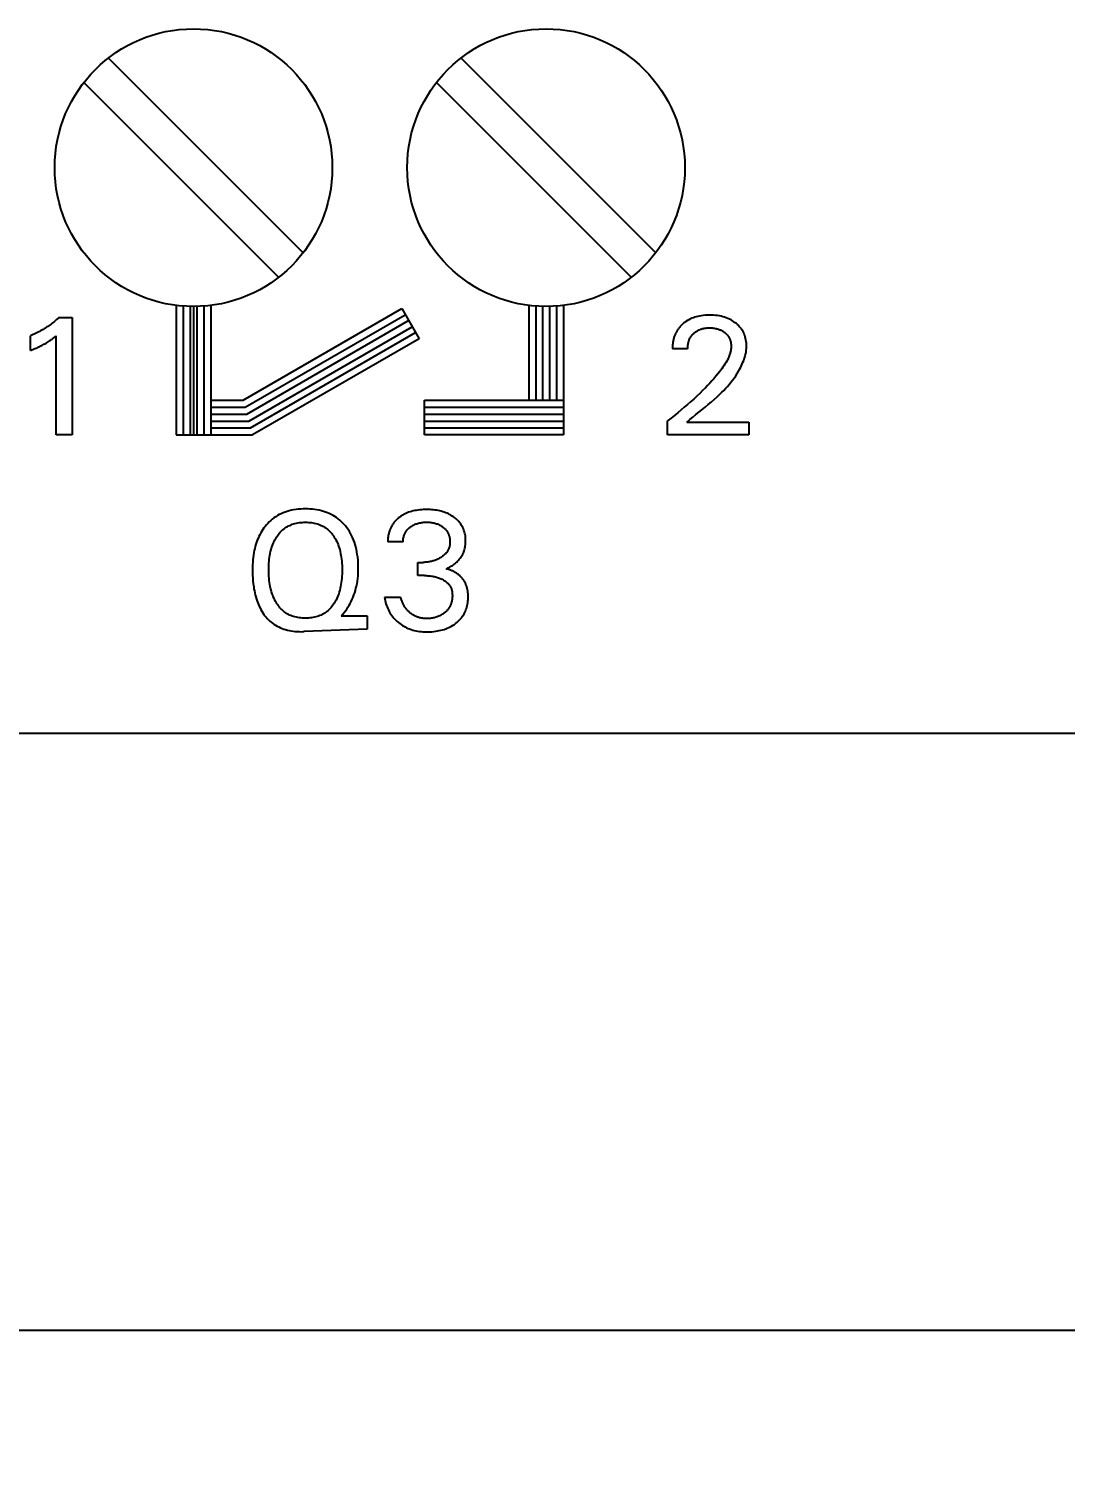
# Model space of a CAD drawing. Extents: x 0 to 420, y 0 to 297.
# Drawn here: x 171.52 to 186.45, y 147.87 to 168.62 of the extents above; entities that cross this region are included whole.
import ezdxf

# ---------------------------------------------------------------- set-up
doc = ezdxf.new("R2010")
doc.units = 0
doc.header["$LTSCALE"] = 23.1
doc.layers.get('0').update_dxf_attribs({"linetype": 'CONTINUOUS'})
doc.layers.add('10000_FRONT', color=7, linetype='CONTINUOUS')
doc.layers.add('10100_DIM_FRONT', color=7, linetype='CONTINUOUS')
doc.dimstyles.get("Standard").update_dxf_attribs({"dimtxt": 2.5, "dimasz": 2.5, "dimexe": 1.25, "dimexo": 0.625, "dimtad": 1, "dimcen": 2.5, "dimazin": 3, "dimtfac": 1, "dimtmove": 0, "dimatfit": 3})

# ---------------------------------------------------------------- blocks, each defined once
blk = doc.blocks.new('_FILLED')
at = {"color": 0, "linetype": 'BYBLOCK'}
blk.add_solid([(0, 0), (-1, 0.1429), (-1, -0.1429)], dxfattribs=at)
blk = doc.blocks.new('*D1')
at = {"layer": '10100_DIM_FRONT', "color": 7, "linetype": 'CONTINUOUS'}
for p, q in [((133.06, 159.468), (133.06, 147.868)), ((204.56, 159.468), (204.56, 147.868)), ((133.06, 149.868), (168.81, 149.868)), ((204.56, 149.868), (168.81, 149.868))]:
    blk.add_line(p, q, dxfattribs=at)
at = {"layer": '10100_DIM_FRONT', "color": 7, "linetype": 'CONTINUOUS', "xscale": 3.5, "yscale": 3.5, "zscale": 3.5, "rotation": 180}
blk.add_blockref('_FILLED', (133.06, 149.868), dxfattribs=at)
at = {"layer": '10100_DIM_FRONT', "color": 7, "linetype": 'CONTINUOUS', "xscale": 3.5, "yscale": 3.5, "zscale": 3.5}
blk.add_blockref('_FILLED', (204.56, 149.868), dxfattribs=at)

msp = doc.modelspace()

# ---------------------------------------------------------------- linework, layer by layer
at = {"layer": '10000_FRONT', "color": 7, "linetype": 'CONTINUOUS'}
for p, q in [((175.469, 165.393), (172.665, 168.197)), ((180.549, 165.393), (177.745, 168.197)), ((172.311, 167.844), (175.115, 165.04)), ((177.391, 167.844), (180.195, 165.04)), ((173.64, 164.634), (173.64, 162.768)), ((173.74, 164.634), (173.74, 162.768)), ((173.84, 164.634), (173.84, 162.768)), ((173.89, 164.634), (173.89, 162.768)), ((173.94, 164.634), (173.94, 162.768)), ((174.04, 164.634), (174.04, 162.768)), ((174.14, 164.634), (174.14, 162.768)), ((174.606, 163.268), (176.89, 164.587)), ((176.89, 164.587), (177.14, 164.154)), ((178.72, 164.634), (178.72, 163.268)), ((178.82, 164.621), (178.82, 163.268)), ((178.92, 164.621), (178.92, 163.268)), ((179.02, 164.621), (179.02, 163.268)), ((179.12, 164.621), (179.12, 163.268)), ((179.22, 164.634), (179.22, 162.768)), ((171.823, 164.353), (171.807, 164.341)), ((171.839, 164.365), (171.823, 164.353)), ((171.855, 164.378), (171.839, 164.365)), ((171.871, 164.391), (171.855, 164.378)), ((171.887, 164.404), (171.871, 164.391)), ((171.902, 164.417), (171.887, 164.404)), ((171.918, 164.431), (171.902, 164.417)), ((171.933, 164.445), (171.918, 164.431)), ((171.947, 164.459), (171.933, 164.445)), ((171.947, 164.459), (172.14, 164.459)), ((172.14, 164.459), (172.14, 162.768)), ((174.633, 163.168), (176.94, 164.5)), ((174.66, 163.068), (176.99, 164.414)), ((180.92, 164.349), (180.912, 164.341)), ((180.928, 164.356), (180.92, 164.349)), ((180.936, 164.364), (180.928, 164.356)), ((180.944, 164.371), (180.936, 164.364)), ((180.951, 164.376), (180.944, 164.371)), ((180.957, 164.382), (180.951, 164.376)), ((180.964, 164.387), (180.957, 164.382)), ((180.985, 164.402), (180.964, 164.387)), ((181.006, 164.415), (180.985, 164.402)), ((181.028, 164.428), (181.006, 164.415)), ((181.051, 164.439), (181.028, 164.428)), ((181.071, 164.448), (181.051, 164.439)), ((181.092, 164.456), (181.071, 164.448)), ((181.113, 164.463), (181.092, 164.456)), ((181.134, 164.47), (181.113, 164.463)), ((181.155, 164.475), (181.134, 164.47)), ((181.177, 164.48), (181.155, 164.475)), ((181.206, 164.485), (181.177, 164.48)), ((181.235, 164.489), (181.206, 164.485)), ((181.265, 164.492), (181.235, 164.489)), ((181.294, 164.493), (181.265, 164.492)), ((181.324, 164.494), (181.294, 164.493)), ((181.353, 164.493), (181.324, 164.494)), ((181.381, 164.492), (181.353, 164.493)), ((181.41, 164.49), (181.381, 164.492)), ((181.438, 164.486), (181.41, 164.49)), ((181.467, 164.482), (181.438, 164.486)), ((181.492, 164.477), (181.467, 164.482)), ((181.517, 164.47), (181.492, 164.477)), ((181.542, 164.463), (181.517, 164.47)), ((181.567, 164.455), (181.542, 164.463)), ((181.591, 164.446), (181.567, 164.455)), ((181.613, 164.436), (181.591, 164.446)), ((181.635, 164.425), (181.613, 164.436)), ((181.656, 164.413), (181.635, 164.425)), ((181.676, 164.399), (181.656, 164.413)), ((181.696, 164.385), (181.676, 164.399)), ((181.713, 164.372), (181.696, 164.385)), ((181.729, 164.358), (181.713, 164.372)), ((181.745, 164.343), (181.729, 164.358)), ((171.559, 164.205), (171.54, 164.197)), ((171.54, 163.985), (171.54, 164.197)), ((171.578, 164.213), (171.559, 164.205)), ((171.596, 164.221), (171.578, 164.213)), ((171.615, 164.229), (171.596, 164.221)), ((171.633, 164.238), (171.615, 164.229)), ((171.651, 164.247), (171.633, 164.238)), ((171.669, 164.256), (171.651, 164.247)), ((171.687, 164.266), (171.669, 164.256)), ((171.705, 164.276), (171.687, 164.266)), ((171.722, 164.286), (171.705, 164.276)), ((171.739, 164.297), (171.722, 164.286)), ((171.756, 164.307), (171.739, 164.297)), ((171.773, 164.318), (171.756, 164.307)), ((171.79, 164.33), (171.773, 164.318)), ((171.807, 164.341), (171.79, 164.33)), ((171.831, 164.134), (171.842, 164.141)), ((171.842, 164.141), (171.853, 164.149)), ((171.853, 164.149), (171.865, 164.158)), ((171.865, 164.158), (171.876, 164.167)), ((171.876, 164.167), (171.888, 164.176)), ((171.888, 164.176), (171.9, 164.186)), ((171.9, 164.186), (171.912, 164.196)), ((171.912, 162.768), (171.912, 164.196)), ((174.687, 162.968), (177.04, 164.327)), ((174.713, 162.868), (177.09, 164.241)), ((177.14, 164.154), (174.74, 162.768)), ((180.804, 164.141), (180.802, 164.129)), ((180.807, 164.152), (180.804, 164.141)), ((180.81, 164.163), (180.807, 164.152)), ((180.813, 164.173), (180.81, 164.163)), ((180.817, 164.184), (180.813, 164.173)), ((180.82, 164.194), (180.817, 164.184)), ((180.824, 164.205), (180.82, 164.194)), ((180.828, 164.215), (180.824, 164.205)), ((180.833, 164.225), (180.828, 164.215)), ((180.837, 164.235), (180.833, 164.225)), ((180.842, 164.244), (180.837, 164.235)), ((180.847, 164.254), (180.842, 164.244)), ((180.853, 164.264), (180.847, 164.254)), ((180.859, 164.273), (180.853, 164.264)), ((180.864, 164.282), (180.859, 164.273)), ((180.871, 164.291), (180.864, 164.282)), ((180.877, 164.3), (180.871, 164.291)), ((180.884, 164.308), (180.877, 164.3)), ((180.891, 164.317), (180.884, 164.308)), ((180.898, 164.325), (180.891, 164.317)), ((180.905, 164.333), (180.898, 164.325)), ((180.912, 164.341), (180.905, 164.333)), ((181.03, 164.129), (181.034, 164.139)), ((181.034, 164.139), (181.038, 164.149)), ((181.038, 164.149), (181.043, 164.16)), ((181.043, 164.16), (181.049, 164.169)), ((181.049, 164.169), (181.054, 164.179)), ((181.054, 164.179), (181.061, 164.188)), ((181.061, 164.188), (181.067, 164.197)), ((181.067, 164.197), (181.074, 164.206)), ((181.074, 164.206), (181.081, 164.214)), ((181.081, 164.214), (181.089, 164.222)), ((181.089, 164.222), (181.097, 164.23)), ((181.097, 164.23), (181.105, 164.237)), ((181.105, 164.237), (181.113, 164.244)), ((181.113, 164.244), (181.122, 164.251)), ((181.122, 164.251), (181.131, 164.258)), ((181.131, 164.258), (181.141, 164.264)), ((181.141, 164.264), (181.15, 164.269)), ((181.15, 164.269), (181.16, 164.275)), ((181.16, 164.275), (181.17, 164.28)), ((181.17, 164.28), (181.181, 164.284)), ((181.181, 164.284), (181.192, 164.289)), ((181.192, 164.289), (181.203, 164.292)), ((181.203, 164.292), (181.214, 164.296)), ((181.214, 164.296), (181.225, 164.299)), ((181.225, 164.299), (181.236, 164.302)), ((181.236, 164.302), (181.248, 164.304)), ((181.248, 164.304), (181.261, 164.306)), ((181.261, 164.306), (181.273, 164.308)), ((181.273, 164.308), (181.286, 164.309)), ((181.286, 164.309), (181.298, 164.31)), ((181.298, 164.31), (181.311, 164.31)), ((181.311, 164.31), (181.324, 164.311)), ((181.324, 164.311), (181.338, 164.31)), ((181.338, 164.31), (181.352, 164.31)), ((181.352, 164.31), (181.367, 164.309)), ((181.367, 164.309), (181.381, 164.307)), ((181.381, 164.307), (181.395, 164.305)), ((181.395, 164.305), (181.409, 164.303)), ((181.409, 164.303), (181.42, 164.301)), ((181.42, 164.301), (181.431, 164.298)), ((181.431, 164.298), (181.442, 164.295)), ((181.442, 164.295), (181.452, 164.292)), ((181.452, 164.292), (181.463, 164.288)), ((181.463, 164.288), (181.473, 164.284)), ((181.473, 164.284), (181.483, 164.28)), ((181.483, 164.28), (181.494, 164.275)), ((181.494, 164.275), (181.505, 164.269)), ((181.505, 164.269), (181.516, 164.263)), ((181.516, 164.263), (181.526, 164.256)), ((181.526, 164.256), (181.536, 164.249)), ((181.536, 164.249), (181.545, 164.242)), ((181.545, 164.242), (181.554, 164.235)), ((181.554, 164.235), (181.562, 164.228)), ((181.562, 164.228), (181.569, 164.22)), ((181.569, 164.22), (181.577, 164.212)), ((181.577, 164.212), (181.584, 164.204)), ((181.584, 164.204), (181.59, 164.195)), ((181.59, 164.195), (181.596, 164.186)), ((181.596, 164.186), (181.602, 164.177)), ((181.602, 164.177), (181.607, 164.167)), ((181.607, 164.167), (181.612, 164.158)), ((181.612, 164.158), (181.616, 164.148)), ((181.616, 164.148), (181.62, 164.137)), ((181.62, 164.137), (181.624, 164.127)), ((181.759, 164.327), (181.745, 164.343)), ((181.773, 164.311), (181.759, 164.327)), ((181.786, 164.294), (181.773, 164.311)), ((181.797, 164.276), (181.786, 164.294)), ((181.808, 164.258), (181.797, 164.276)), ((181.817, 164.239), (181.808, 164.258)), ((181.826, 164.22), (181.817, 164.239)), ((181.833, 164.2), (181.826, 164.22)), ((181.84, 164.18), (181.833, 164.2)), ((181.845, 164.157), (181.84, 164.18)), ((181.85, 164.135), (181.845, 164.157)), ((171.54, 163.985), (171.561, 163.994)), ((171.561, 163.994), (171.582, 164.002)), ((171.582, 164.002), (171.603, 164.011)), ((171.603, 164.011), (171.624, 164.02)), ((171.624, 164.02), (171.645, 164.029)), ((171.645, 164.029), (171.66, 164.036)), ((171.66, 164.036), (171.675, 164.043)), ((171.675, 164.043), (171.69, 164.051)), ((171.69, 164.051), (171.705, 164.058)), ((171.705, 164.058), (171.72, 164.066)), ((171.72, 164.066), (171.735, 164.074)), ((171.735, 164.074), (171.75, 164.082)), ((171.75, 164.082), (171.765, 164.091)), ((171.765, 164.091), (171.78, 164.1)), ((171.78, 164.1), (171.795, 164.109)), ((171.795, 164.109), (171.81, 164.119)), ((171.81, 164.119), (171.821, 164.126)), ((171.821, 164.126), (171.831, 164.134)), ((180.791, 164.045), (180.79, 164.033)), ((180.79, 164.033), (180.79, 164.021)), ((180.79, 164.021), (180.79, 164.009)), ((181.01, 164.009), (180.79, 164.009)), ((180.792, 164.069), (180.791, 164.057)), ((180.791, 164.057), (180.791, 164.045)), ((180.794, 164.081), (180.792, 164.069)), ((180.795, 164.093), (180.794, 164.081)), ((180.797, 164.105), (180.795, 164.093)), ((180.799, 164.117), (180.797, 164.105)), ((180.802, 164.129), (180.799, 164.117)), ((181.01, 164.009), (181.011, 164.022)), ((181.011, 164.034), (181.012, 164.047)), ((181.011, 164.022), (181.011, 164.034)), ((181.012, 164.047), (181.013, 164.059)), ((181.013, 164.059), (181.015, 164.071)), ((181.015, 164.071), (181.017, 164.084)), ((181.017, 164.084), (181.02, 164.096)), ((181.02, 164.096), (181.023, 164.107)), ((181.023, 164.107), (181.026, 164.118)), ((181.026, 164.118), (181.03, 164.129)), ((181.62, 163.937), (181.614, 163.922)), ((181.624, 163.953), (181.62, 163.937)), ((181.624, 164.127), (181.627, 164.117)), ((181.628, 163.969), (181.624, 163.953)), ((181.627, 164.117), (181.63, 164.105)), ((181.632, 163.985), (181.628, 163.969)), ((181.63, 164.105), (181.632, 164.093)), ((181.632, 164.093), (181.634, 164.081)), ((181.634, 164.001), (181.632, 163.985)), ((181.634, 164.081), (181.636, 164.069)), ((181.636, 164.017), (181.634, 164.001)), ((181.636, 164.069), (181.637, 164.057)), ((181.637, 164.033), (181.636, 164.017)), ((181.637, 164.057), (181.637, 164.045)), ((181.637, 164.045), (181.637, 164.033)), ((181.84, 163.914), (181.846, 163.94)), ((181.846, 163.94), (181.851, 163.965)), ((181.854, 164.112), (181.85, 164.135)), ((181.851, 163.965), (181.854, 163.991)), ((181.856, 164.089), (181.854, 164.112)), ((181.854, 163.991), (181.856, 164.017)), ((181.857, 164.066), (181.856, 164.089)), ((181.856, 164.017), (181.857, 164.043)), ((181.857, 164.043), (181.857, 164.066)), ((181.503, 163.722), (181.488, 163.701)), ((181.518, 163.743), (181.503, 163.722)), ((181.532, 163.764), (181.518, 163.743)), ((181.546, 163.785), (181.532, 163.764)), ((181.56, 163.807), (181.546, 163.785)), ((181.573, 163.83), (181.56, 163.807)), ((181.585, 163.852), (181.573, 163.83)), ((181.596, 163.876), (181.585, 163.852)), ((181.602, 163.891), (181.596, 163.876)), ((181.609, 163.906), (181.602, 163.891)), ((181.614, 163.922), (181.609, 163.906)), ((181.762, 163.719), (181.774, 163.742)), ((181.774, 163.742), (181.786, 163.766)), ((181.786, 163.766), (181.797, 163.79)), ((181.797, 163.79), (181.807, 163.814)), ((181.807, 163.814), (181.817, 163.839)), ((181.817, 163.839), (181.825, 163.864)), ((181.825, 163.864), (181.833, 163.889)), ((181.833, 163.889), (181.84, 163.914)), ((181.357, 163.545), (181.327, 163.512)), ((181.387, 163.578), (181.357, 163.545)), ((181.416, 163.612), (181.387, 163.578)), ((181.444, 163.646), (181.416, 163.612)), ((181.472, 163.681), (181.444, 163.646)), ((181.488, 163.701), (181.472, 163.681)), ((181.608, 163.496), (181.633, 163.526)), ((181.633, 163.526), (181.657, 163.556)), ((181.657, 163.556), (181.68, 163.587)), ((181.68, 163.587), (181.702, 163.619)), ((181.702, 163.619), (181.723, 163.651)), ((181.723, 163.651), (181.743, 163.685)), ((181.743, 163.685), (181.762, 163.719)), ((181.14, 163.325), (181.097, 163.285)), ((181.183, 163.365), (181.14, 163.325)), ((181.225, 163.406), (181.183, 163.365)), ((181.266, 163.448), (181.225, 163.406)), ((181.297, 163.48), (181.266, 163.448)), ((181.327, 163.512), (181.297, 163.48)), ((181.391, 163.278), (181.433, 163.316)), ((181.433, 163.316), (181.475, 163.356)), ((181.475, 163.356), (181.503, 163.383)), ((181.503, 163.383), (181.53, 163.41)), ((181.53, 163.41), (181.557, 163.438)), ((181.557, 163.438), (181.583, 163.467)), ((181.583, 163.467), (181.608, 163.496)), ((174.14, 163.268), (174.606, 163.268)), ((174.14, 163.168), (174.633, 163.168)), ((177.22, 162.768), (177.22, 163.268)), ((177.22, 163.268), (179.22, 163.268)), ((177.22, 163.168), (179.22, 163.168)), ((180.915, 163.127), (180.867, 163.087)), ((180.961, 163.166), (180.915, 163.127)), ((181.007, 163.205), (180.961, 163.166)), ((181.052, 163.245), (181.007, 163.205)), ((181.097, 163.285), (181.052, 163.245)), ((181.127, 163.06), (181.215, 163.131)), ((181.215, 163.131), (181.26, 163.167)), ((181.26, 163.167), (181.304, 163.204)), ((181.304, 163.204), (181.348, 163.241)), ((181.348, 163.241), (181.391, 163.278)), ((174.14, 163.068), (174.66, 163.068)), ((174.14, 162.968), (174.687, 162.968)), ((177.22, 163.068), (179.22, 163.068)), ((177.22, 162.968), (179.22, 162.968)), ((180.77, 163.01), (180.72, 162.972)), ((180.72, 162.768), (180.72, 162.972)), ((180.819, 163.048), (180.77, 163.01)), ((180.867, 163.087), (180.819, 163.048)), ((180.997, 162.954), (181.04, 162.989)), ((180.997, 162.954), (181.892, 162.954)), ((181.04, 162.989), (181.083, 163.025)), ((181.083, 163.025), (181.127, 163.06)), ((181.892, 162.954), (181.892, 162.768)), ((172.14, 162.768), (171.912, 162.768)), ((173.64, 162.768), (174.74, 162.768)), ((174.14, 162.868), (174.713, 162.868)), ((177.22, 162.868), (179.22, 162.868)), ((179.22, 162.768), (177.22, 162.768)), ((181.892, 162.768), (180.72, 162.768)), ((175.209, 161.656), (175.181, 161.645)), ((175.238, 161.666), (175.209, 161.656)), ((175.267, 161.674), (175.238, 161.666)), ((175.3, 161.682), (175.267, 161.674)), ((175.333, 161.688), (175.3, 161.682)), ((175.367, 161.694), (175.333, 161.688)), ((175.4, 161.697), (175.367, 161.694)), ((175.434, 161.7), (175.4, 161.697)), ((175.468, 161.702), (175.434, 161.7)), ((175.502, 161.702), (175.468, 161.702)), ((175.535, 161.702), (175.502, 161.702)), ((175.568, 161.7), (175.535, 161.702)), ((175.602, 161.698), (175.568, 161.7)), ((175.635, 161.694), (175.602, 161.698)), ((175.668, 161.689), (175.635, 161.694)), ((175.701, 161.683), (175.668, 161.689)), ((175.733, 161.675), (175.701, 161.683)), ((175.762, 161.667), (175.733, 161.675)), ((175.791, 161.657), (175.762, 161.667)), ((175.819, 161.647), (175.791, 161.657)), ((175.846, 161.635), (175.819, 161.647)), ((176.99, 161.653), (176.969, 161.644)), ((177.012, 161.66), (176.99, 161.653)), ((177.033, 161.666), (177.012, 161.66)), ((177.055, 161.672), (177.033, 161.666)), ((177.077, 161.677), (177.055, 161.672)), ((177.099, 161.681), (177.077, 161.677)), ((177.124, 161.685), (177.099, 161.681)), ((177.149, 161.688), (177.124, 161.685)), ((177.174, 161.691), (177.149, 161.688)), ((177.199, 161.692), (177.174, 161.691)), ((177.225, 161.693), (177.199, 161.692)), ((177.25, 161.694), (177.225, 161.693)), ((177.274, 161.693), (177.25, 161.694)), ((177.298, 161.692), (177.274, 161.693)), ((177.323, 161.691), (177.298, 161.692)), ((177.347, 161.689), (177.323, 161.691)), ((177.371, 161.686), (177.347, 161.689)), ((177.395, 161.682), (177.371, 161.686)), ((177.417, 161.678), (177.395, 161.682)), ((177.439, 161.673), (177.417, 161.678)), ((177.46, 161.668), (177.439, 161.673)), ((177.482, 161.661), (177.46, 161.668)), ((177.503, 161.654), (177.482, 161.661)), ((177.523, 161.647), (177.503, 161.654)), ((177.543, 161.639), (177.523, 161.647)), ((174.921, 161.449), (174.904, 161.427)), ((174.94, 161.472), (174.921, 161.449)), ((174.96, 161.494), (174.94, 161.472)), ((174.981, 161.515), (174.96, 161.494)), ((175.003, 161.536), (174.981, 161.515)), ((175.025, 161.555), (175.003, 161.536)), ((175.049, 161.573), (175.025, 161.555)), ((175.074, 161.59), (175.049, 161.573)), ((175.1, 161.606), (175.074, 161.59)), ((175.126, 161.62), (175.1, 161.606)), ((175.153, 161.633), (175.126, 161.62)), ((175.181, 161.645), (175.153, 161.633)), ((175.226, 161.437), (175.242, 161.447)), ((175.242, 161.447), (175.26, 161.457)), ((175.26, 161.457), (175.277, 161.465)), ((175.277, 161.465), (175.295, 161.473)), ((175.295, 161.473), (175.313, 161.48)), ((175.313, 161.48), (175.332, 161.486)), ((175.332, 161.486), (175.352, 161.492)), ((175.352, 161.492), (175.373, 161.497)), ((175.373, 161.497), (175.394, 161.501)), ((175.394, 161.501), (175.416, 161.504)), ((175.416, 161.504), (175.437, 161.506)), ((175.437, 161.506), (175.459, 161.508)), ((175.459, 161.508), (175.48, 161.509)), ((175.48, 161.509), (175.502, 161.509)), ((175.502, 161.509), (175.523, 161.509)), ((175.523, 161.509), (175.545, 161.508)), ((175.545, 161.508), (175.566, 161.506)), ((175.566, 161.506), (175.588, 161.504)), ((175.588, 161.504), (175.609, 161.501)), ((175.609, 161.501), (175.63, 161.497)), ((175.63, 161.497), (175.651, 161.492)), ((175.651, 161.492), (175.672, 161.486)), ((175.672, 161.486), (175.691, 161.48)), ((175.691, 161.48), (175.709, 161.473)), ((175.709, 161.473), (175.727, 161.465)), ((175.727, 161.465), (175.744, 161.457)), ((175.744, 161.457), (175.762, 161.447)), ((175.762, 161.447), (175.778, 161.437)), ((175.874, 161.622), (175.846, 161.635)), ((175.9, 161.608), (175.874, 161.622)), ((175.926, 161.593), (175.9, 161.608)), ((175.95, 161.577), (175.926, 161.593)), ((175.974, 161.559), (175.95, 161.577)), ((175.997, 161.54), (175.974, 161.559)), ((176.018, 161.521), (175.997, 161.54)), ((176.039, 161.5), (176.018, 161.521)), ((176.06, 161.479), (176.039, 161.5)), ((176.079, 161.456), (176.06, 161.479)), ((176.099, 161.43), (176.079, 161.456)), ((176.737, 161.441), (176.732, 161.431)), ((176.742, 161.451), (176.737, 161.441)), ((176.747, 161.46), (176.742, 161.451)), ((176.753, 161.47), (176.747, 161.46)), ((176.759, 161.479), (176.753, 161.47)), ((176.765, 161.488), (176.759, 161.479)), ((176.772, 161.497), (176.765, 161.488)), ((176.778, 161.506), (176.772, 161.497)), ((176.786, 161.515), (176.778, 161.506)), ((176.793, 161.523), (176.786, 161.515)), ((176.801, 161.531), (176.793, 161.523)), ((176.808, 161.539), (176.801, 161.531)), ((176.816, 161.547), (176.808, 161.539)), ((176.825, 161.555), (176.816, 161.547)), ((176.833, 161.562), (176.825, 161.555)), ((176.842, 161.569), (176.833, 161.562)), ((176.85, 161.576), (176.842, 161.569)), ((176.859, 161.583), (176.85, 161.576)), ((176.87, 161.591), (176.859, 161.583)), ((176.881, 161.598), (176.87, 161.591)), ((176.892, 161.605), (176.881, 161.598)), ((176.903, 161.612), (176.892, 161.605)), ((176.915, 161.618), (176.903, 161.612)), ((176.926, 161.625), (176.915, 161.618)), ((176.938, 161.63), (176.926, 161.625)), ((176.95, 161.636), (176.938, 161.63)), ((176.969, 161.644), (176.95, 161.636)), ((177.006, 161.434), (177.014, 161.441)), ((177.014, 161.441), (177.024, 161.448)), ((177.024, 161.448), (177.035, 161.455)), ((177.035, 161.455), (177.046, 161.462)), ((177.046, 161.462), (177.057, 161.468)), ((177.057, 161.468), (177.069, 161.474)), ((177.069, 161.474), (177.081, 161.48)), ((177.081, 161.48), (177.093, 161.485)), ((177.093, 161.485), (177.106, 161.489)), ((177.106, 161.489), (177.119, 161.493)), ((177.119, 161.493), (177.132, 161.497)), ((177.132, 161.497), (177.145, 161.5)), ((177.145, 161.5), (177.159, 161.503)), ((177.159, 161.503), (177.173, 161.505)), ((177.173, 161.505), (177.188, 161.507)), ((177.188, 161.507), (177.203, 161.509)), ((177.203, 161.509), (177.218, 161.51)), ((177.218, 161.51), (177.233, 161.51)), ((177.233, 161.51), (177.247, 161.511)), ((177.247, 161.511), (177.263, 161.51)), ((177.263, 161.51), (177.278, 161.51)), ((177.278, 161.51), (177.293, 161.509)), ((177.293, 161.509), (177.308, 161.507)), ((177.308, 161.507), (177.323, 161.505)), ((177.323, 161.505), (177.338, 161.503)), ((177.338, 161.503), (177.351, 161.5)), ((177.351, 161.5), (177.365, 161.497)), ((177.365, 161.497), (177.378, 161.493)), ((177.378, 161.493), (177.391, 161.489)), ((177.391, 161.489), (177.404, 161.485)), ((177.404, 161.485), (177.417, 161.48)), ((177.417, 161.48), (177.428, 161.474)), ((177.428, 161.474), (177.44, 161.468)), ((177.44, 161.468), (177.451, 161.462)), ((177.451, 161.462), (177.462, 161.455)), ((177.462, 161.455), (177.473, 161.448)), ((177.473, 161.448), (177.484, 161.441)), ((177.484, 161.441), (177.491, 161.434)), ((177.562, 161.63), (177.543, 161.639)), ((177.58, 161.62), (177.562, 161.63)), ((177.599, 161.61), (177.58, 161.62)), ((177.617, 161.599), (177.599, 161.61)), ((177.634, 161.588), (177.617, 161.599)), ((177.648, 161.578), (177.634, 161.588)), ((177.661, 161.567), (177.648, 161.578)), ((177.674, 161.557), (177.661, 161.567)), ((177.687, 161.545), (177.674, 161.557)), ((177.699, 161.533), (177.687, 161.545)), ((177.711, 161.521), (177.699, 161.533)), ((177.722, 161.508), (177.711, 161.521)), ((177.732, 161.495), (177.722, 161.508)), ((177.743, 161.48), (177.732, 161.495)), ((177.753, 161.465), (177.743, 161.48)), ((177.763, 161.449), (177.753, 161.465)), ((177.771, 161.432), (177.763, 161.449)), ((174.809, 161.25), (174.798, 161.221)), ((174.82, 161.278), (174.809, 161.25)), ((174.832, 161.304), (174.82, 161.278)), ((174.845, 161.33), (174.832, 161.304)), ((174.858, 161.355), (174.845, 161.33)), ((174.872, 161.379), (174.858, 161.355)), ((174.888, 161.403), (174.872, 161.379)), ((174.904, 161.427), (174.888, 161.403)), ((175.041, 161.212), (175.051, 161.234)), ((175.051, 161.234), (175.062, 161.255)), ((175.062, 161.255), (175.074, 161.277)), ((175.074, 161.277), (175.087, 161.297)), ((175.087, 161.297), (175.098, 161.314)), ((175.098, 161.314), (175.11, 161.33)), ((175.11, 161.33), (175.122, 161.346)), ((175.122, 161.346), (175.135, 161.361)), ((175.135, 161.361), (175.149, 161.375)), ((175.149, 161.375), (175.163, 161.389)), ((175.163, 161.389), (175.178, 161.403)), ((175.178, 161.403), (175.194, 161.415)), ((175.194, 161.415), (175.209, 161.427)), ((175.209, 161.427), (175.226, 161.437)), ((175.778, 161.437), (175.795, 161.427)), ((175.795, 161.427), (175.811, 161.415)), ((175.811, 161.415), (175.826, 161.403)), ((175.826, 161.403), (175.841, 161.389)), ((175.841, 161.389), (175.855, 161.375)), ((175.855, 161.375), (175.869, 161.361)), ((175.869, 161.361), (175.882, 161.346)), ((175.882, 161.346), (175.894, 161.33)), ((175.894, 161.33), (175.906, 161.314)), ((175.906, 161.314), (175.917, 161.297)), ((175.917, 161.297), (175.93, 161.277)), ((175.93, 161.277), (175.942, 161.255)), ((175.942, 161.255), (175.953, 161.234)), ((175.953, 161.234), (175.963, 161.212)), ((176.118, 161.403), (176.099, 161.43)), ((176.136, 161.376), (176.118, 161.403)), ((176.152, 161.347), (176.136, 161.376)), ((176.168, 161.318), (176.152, 161.347)), ((176.182, 161.288), (176.168, 161.318)), ((176.195, 161.255), (176.182, 161.288)), ((176.208, 161.222), (176.195, 161.255)), ((176.69, 161.25), (176.689, 161.238)), ((176.689, 161.238), (176.69, 161.226)), ((176.691, 161.274), (176.69, 161.262)), ((176.69, 161.262), (176.69, 161.25)), ((176.692, 161.286), (176.691, 161.274)), ((176.693, 161.298), (176.692, 161.286)), ((176.695, 161.31), (176.693, 161.298)), ((176.697, 161.322), (176.695, 161.31)), ((176.7, 161.334), (176.697, 161.322)), ((176.702, 161.346), (176.7, 161.334)), ((176.705, 161.358), (176.702, 161.346)), ((176.708, 161.369), (176.705, 161.358)), ((176.712, 161.38), (176.708, 161.369)), ((176.715, 161.39), (176.712, 161.38)), ((176.719, 161.401), (176.715, 161.39)), ((176.723, 161.411), (176.719, 161.401)), ((176.727, 161.421), (176.723, 161.411)), ((176.732, 161.431), (176.727, 161.421)), ((176.91, 161.238), (176.911, 161.251)), ((176.91, 161.226), (176.91, 161.238)), ((176.911, 161.251), (176.912, 161.263)), ((176.912, 161.263), (176.913, 161.275)), ((176.913, 161.275), (176.916, 161.287)), ((176.916, 161.287), (176.918, 161.299)), ((176.918, 161.299), (176.922, 161.311)), ((176.922, 161.311), (176.925, 161.322)), ((176.925, 161.322), (176.929, 161.333)), ((176.929, 161.333), (176.934, 161.343)), ((176.934, 161.343), (176.938, 161.353)), ((176.938, 161.353), (176.944, 161.363)), ((176.944, 161.363), (176.95, 161.373)), ((176.95, 161.373), (176.956, 161.383)), ((176.956, 161.383), (176.962, 161.391)), ((176.962, 161.391), (176.969, 161.399)), ((176.969, 161.399), (176.975, 161.406)), ((176.975, 161.406), (176.983, 161.414)), ((176.983, 161.414), (176.99, 161.421)), ((176.99, 161.421), (176.998, 161.428)), ((176.998, 161.428), (177.006, 161.434)), ((177.491, 161.434), (177.499, 161.428)), ((177.499, 161.428), (177.507, 161.421)), ((177.507, 161.421), (177.514, 161.414)), ((177.514, 161.414), (177.521, 161.407)), ((177.521, 161.407), (177.527, 161.399)), ((177.527, 161.399), (177.534, 161.391)), ((177.534, 161.391), (177.54, 161.383)), ((177.54, 161.383), (177.545, 161.375)), ((177.545, 161.375), (177.55, 161.366)), ((177.55, 161.366), (177.555, 161.357)), ((177.555, 161.357), (177.56, 161.348)), ((177.56, 161.348), (177.564, 161.339)), ((177.564, 161.339), (177.567, 161.33)), ((177.567, 161.33), (177.571, 161.32)), ((177.571, 161.32), (177.573, 161.311)), ((177.573, 161.311), (177.577, 161.298)), ((177.577, 161.298), (177.579, 161.286)), ((177.579, 161.286), (177.581, 161.274)), ((177.581, 161.274), (177.583, 161.261)), ((177.583, 161.261), (177.584, 161.249)), ((177.584, 161.249), (177.585, 161.236)), ((177.585, 161.236), (177.585, 161.224)), ((177.779, 161.416), (177.771, 161.432)), ((177.786, 161.398), (177.779, 161.416)), ((177.792, 161.381), (177.786, 161.398)), ((177.796, 161.365), (177.792, 161.381)), ((177.8, 161.348), (177.796, 161.365)), ((177.804, 161.331), (177.8, 161.348)), ((177.807, 161.314), (177.804, 161.331)), ((177.809, 161.297), (177.807, 161.314)), ((177.81, 161.28), (177.809, 161.297)), ((177.811, 161.263), (177.81, 161.28)), ((177.811, 161.246), (177.811, 161.263)), ((177.811, 161.227), (177.811, 161.246)), ((174.755, 161.037), (174.75, 161.003)), ((174.76, 161.072), (174.755, 161.037)), ((174.766, 161.102), (174.76, 161.072)), ((174.773, 161.132), (174.766, 161.102)), ((174.78, 161.162), (174.773, 161.132)), ((174.789, 161.192), (174.78, 161.162)), ((174.798, 161.221), (174.789, 161.192)), ((174.985, 161.009), (174.99, 161.036)), ((174.99, 161.036), (174.995, 161.062)), ((174.995, 161.062), (175.001, 161.089)), ((175.001, 161.089), (175.007, 161.115)), ((175.007, 161.115), (175.015, 161.141)), ((175.015, 161.141), (175.024, 161.166)), ((175.024, 161.166), (175.032, 161.189)), ((175.032, 161.189), (175.041, 161.212)), ((175.963, 161.212), (175.972, 161.189)), ((175.972, 161.189), (175.981, 161.166)), ((175.981, 161.166), (175.989, 161.141)), ((175.989, 161.141), (175.997, 161.115)), ((175.997, 161.115), (176.004, 161.089)), ((176.004, 161.089), (176.01, 161.062)), ((176.01, 161.062), (176.015, 161.036)), ((176.015, 161.036), (176.019, 161.009)), ((176.219, 161.188), (176.208, 161.222)), ((176.228, 161.154), (176.219, 161.188)), ((176.236, 161.119), (176.228, 161.154)), ((176.244, 161.084), (176.236, 161.119)), ((176.25, 161.045), (176.244, 161.084)), ((176.256, 161.005), (176.25, 161.045)), ((176.91, 161.226), (176.69, 161.226)), ((177.487, 161.025), (177.479, 161.02)), ((177.494, 161.031), (177.487, 161.025)), ((177.501, 161.038), (177.494, 161.031)), ((177.508, 161.044), (177.501, 161.038)), ((177.515, 161.051), (177.508, 161.044)), ((177.521, 161.058), (177.515, 161.051)), ((177.527, 161.065), (177.521, 161.058)), ((177.533, 161.071), (177.527, 161.065)), ((177.538, 161.078), (177.533, 161.071)), ((177.543, 161.085), (177.538, 161.078)), ((177.548, 161.092), (177.543, 161.085)), ((177.552, 161.1), (177.548, 161.092)), ((177.556, 161.107), (177.552, 161.1)), ((177.56, 161.115), (177.556, 161.107)), ((177.564, 161.122), (177.56, 161.115)), ((177.567, 161.13), (177.564, 161.122)), ((177.57, 161.138), (177.567, 161.13)), ((177.573, 161.147), (177.57, 161.138)), ((177.576, 161.155), (177.573, 161.147)), ((177.578, 161.163), (177.576, 161.155)), ((177.58, 161.172), (177.578, 161.163)), ((177.581, 161.18), (177.58, 161.172)), ((177.582, 161.189), (177.581, 161.18)), ((177.583, 161.198), (177.582, 161.189)), ((177.584, 161.206), (177.583, 161.198)), ((177.585, 161.224), (177.584, 161.215)), ((177.584, 161.215), (177.584, 161.206)), ((177.752, 161.021), (177.76, 161.036)), ((177.76, 161.036), (177.769, 161.052)), ((177.769, 161.052), (177.776, 161.068)), ((177.776, 161.068), (177.783, 161.084)), ((177.783, 161.084), (177.789, 161.1)), ((177.789, 161.1), (177.794, 161.117)), ((177.794, 161.117), (177.799, 161.135)), ((177.799, 161.135), (177.803, 161.153)), ((177.803, 161.153), (177.806, 161.171)), ((177.806, 161.171), (177.808, 161.19)), ((177.808, 161.19), (177.81, 161.208)), ((177.81, 161.208), (177.811, 161.227)), ((174.741, 160.864), (174.74, 160.829)), ((174.74, 160.829), (174.74, 160.788)), ((174.742, 160.898), (174.741, 160.864)), ((174.744, 160.933), (174.742, 160.898)), ((174.746, 160.968), (174.744, 160.933)), ((174.75, 161.003), (174.746, 160.968)), ((174.973, 160.857), (174.974, 160.887)), ((174.973, 160.826), (174.973, 160.857)), ((174.973, 160.795), (174.973, 160.826)), ((174.974, 160.887), (174.976, 160.918)), ((174.976, 160.918), (174.978, 160.948)), ((174.978, 160.948), (174.981, 160.979)), ((174.981, 160.979), (174.985, 161.009)), ((176.019, 161.009), (176.023, 160.979)), ((176.023, 160.979), (176.026, 160.948)), ((176.026, 160.948), (176.029, 160.918)), ((176.029, 160.918), (176.03, 160.887)), ((176.03, 160.887), (176.031, 160.857)), ((176.031, 160.857), (176.032, 160.826)), ((176.032, 160.826), (176.031, 160.795)), ((176.26, 160.965), (176.256, 161.005)), ((176.262, 160.926), (176.26, 160.965)), ((176.264, 160.886), (176.262, 160.926)), ((176.264, 160.846), (176.264, 160.886)), ((176.264, 160.809), (176.264, 160.846)), ((177.123, 160.742), (177.123, 160.932)), ((177.123, 160.932), (177.199, 160.932)), ((177.213, 160.932), (177.199, 160.932)), ((177.226, 160.933), (177.213, 160.932)), ((177.239, 160.934), (177.226, 160.933)), ((177.253, 160.935), (177.239, 160.934)), ((177.266, 160.936), (177.253, 160.935)), ((177.279, 160.938), (177.266, 160.936)), ((177.292, 160.94), (177.279, 160.938)), ((177.305, 160.943), (177.292, 160.94)), ((177.317, 160.945), (177.305, 160.943)), ((177.33, 160.948), (177.317, 160.945)), ((177.342, 160.952), (177.33, 160.948)), ((177.354, 160.955), (177.342, 160.952)), ((177.366, 160.959), (177.354, 160.955)), ((177.378, 160.964), (177.366, 160.959)), ((177.39, 160.969), (177.378, 160.964)), ((177.401, 160.974), (177.39, 160.969)), ((177.412, 160.979), (177.401, 160.974)), ((177.423, 160.984), (177.412, 160.979)), ((177.434, 160.99), (177.423, 160.984)), ((177.445, 160.997), (177.434, 160.99)), ((177.456, 161.003), (177.445, 160.997)), ((177.464, 161.009), (177.456, 161.003)), ((177.471, 161.014), (177.464, 161.009)), ((177.479, 161.02), (177.471, 161.014)), ((177.532, 160.838), (177.547, 160.845)), ((177.542, 160.836), (177.532, 160.838)), ((177.552, 160.834), (177.542, 160.836)), ((177.547, 160.845), (177.561, 160.852)), ((177.563, 160.831), (177.552, 160.834)), ((177.561, 160.852), (177.575, 160.859)), ((177.573, 160.828), (177.563, 160.831)), ((177.583, 160.824), (177.573, 160.828)), ((177.575, 160.859), (177.59, 160.867)), ((177.593, 160.821), (177.583, 160.824)), ((177.59, 160.867), (177.603, 160.876)), ((177.604, 160.817), (177.593, 160.821)), ((177.603, 160.876), (177.617, 160.884)), ((177.614, 160.812), (177.604, 160.817)), ((177.617, 160.884), (177.63, 160.893)), ((177.63, 160.893), (177.643, 160.903)), ((177.643, 160.903), (177.656, 160.913)), ((177.656, 160.913), (177.67, 160.925)), ((177.67, 160.925), (177.683, 160.937)), ((177.683, 160.937), (177.696, 160.95)), ((177.696, 160.95), (177.709, 160.963)), ((177.709, 160.963), (177.72, 160.977)), ((177.72, 160.977), (177.732, 160.991)), ((177.732, 160.991), (177.742, 161.006)), ((177.742, 161.006), (177.752, 161.021)), ((174.74, 160.788), (174.742, 160.746)), ((174.742, 160.746), (174.744, 160.705)), ((174.744, 160.705), (174.747, 160.664)), ((174.747, 160.664), (174.751, 160.623)), ((174.751, 160.623), (174.757, 160.583)), ((174.974, 160.764), (174.973, 160.795)), ((174.976, 160.733), (174.974, 160.764)), ((174.978, 160.702), (174.976, 160.733)), ((174.981, 160.671), (174.978, 160.702)), ((174.985, 160.64), (174.981, 160.671)), ((174.989, 160.613), (174.985, 160.64)), ((174.994, 160.586), (174.989, 160.613)), ((176.015, 160.613), (176.01, 160.586)), ((176.019, 160.64), (176.015, 160.613)), ((176.023, 160.671), (176.019, 160.64)), ((176.026, 160.702), (176.023, 160.671)), ((176.029, 160.733), (176.026, 160.702)), ((176.03, 160.764), (176.029, 160.733)), ((176.031, 160.795), (176.03, 160.764)), ((176.239, 160.591), (176.246, 160.627)), ((176.246, 160.627), (176.252, 160.663)), ((176.252, 160.663), (176.256, 160.7)), ((176.256, 160.7), (176.26, 160.736)), ((176.26, 160.736), (176.262, 160.772)), ((176.262, 160.772), (176.264, 160.809)), ((177.216, 160.742), (177.123, 160.742)), ((177.216, 160.742), (177.233, 160.742)), ((177.233, 160.742), (177.25, 160.741)), ((177.25, 160.741), (177.266, 160.74)), ((177.266, 160.74), (177.283, 160.739)), ((177.283, 160.739), (177.3, 160.737)), ((177.3, 160.737), (177.317, 160.735)), ((177.317, 160.735), (177.332, 160.733)), ((177.332, 160.733), (177.347, 160.73)), ((177.347, 160.73), (177.362, 160.727)), ((177.362, 160.727), (177.377, 160.724)), ((177.377, 160.724), (177.391, 160.72)), ((177.391, 160.72), (177.406, 160.715)), ((177.406, 160.715), (177.42, 160.711)), ((177.42, 160.711), (177.433, 160.706)), ((177.433, 160.706), (177.446, 160.7)), ((177.446, 160.7), (177.459, 160.695)), ((177.459, 160.695), (177.472, 160.688)), ((177.472, 160.688), (177.485, 160.682)), ((177.485, 160.682), (177.494, 160.676)), ((177.494, 160.676), (177.503, 160.671)), ((177.503, 160.671), (177.512, 160.665)), ((177.512, 160.665), (177.52, 160.659)), ((177.52, 160.659), (177.529, 160.653)), ((177.529, 160.653), (177.537, 160.646)), ((177.537, 160.646), (177.545, 160.639)), ((177.545, 160.639), (177.552, 160.632)), ((177.552, 160.632), (177.56, 160.624)), ((177.56, 160.624), (177.567, 160.616)), ((177.567, 160.616), (177.574, 160.607)), ((177.623, 160.808), (177.614, 160.812)), ((177.633, 160.803), (177.623, 160.808)), ((177.643, 160.798), (177.633, 160.803)), ((177.653, 160.793), (177.643, 160.798)), ((177.662, 160.787), (177.653, 160.793)), ((177.671, 160.781), (177.662, 160.787)), ((177.681, 160.775), (177.671, 160.781)), ((177.69, 160.769), (177.681, 160.775)), ((177.698, 160.763), (177.69, 160.769)), ((177.707, 160.756), (177.698, 160.763)), ((177.715, 160.749), (177.707, 160.756)), ((177.723, 160.743), (177.715, 160.749)), ((177.73, 160.736), (177.723, 160.743)), ((177.737, 160.729), (177.73, 160.736)), ((177.744, 160.722), (177.737, 160.729)), ((177.751, 160.715), (177.744, 160.722)), ((177.758, 160.707), (177.751, 160.715)), ((177.765, 160.7), (177.758, 160.707)), ((177.771, 160.692), (177.765, 160.7)), ((177.777, 160.684), (177.771, 160.692)), ((177.783, 160.676), (177.777, 160.684)), ((177.788, 160.667), (177.783, 160.676)), ((177.794, 160.659), (177.788, 160.667)), ((177.799, 160.651), (177.794, 160.659)), ((177.803, 160.642), (177.799, 160.651)), ((177.808, 160.633), (177.803, 160.642)), ((177.812, 160.624), (177.808, 160.633)), ((177.816, 160.615), (177.812, 160.624)), ((177.82, 160.605), (177.816, 160.615)), ((174.757, 160.583), (174.761, 160.552)), ((174.761, 160.552), (174.767, 160.522)), ((174.767, 160.522), (174.773, 160.492)), ((174.773, 160.492), (174.78, 160.463)), ((174.78, 160.463), (174.788, 160.433)), ((174.788, 160.433), (174.796, 160.404)), ((174.796, 160.404), (174.806, 160.375)), ((175, 160.559), (174.994, 160.586)), ((175.007, 160.533), (175, 160.559)), ((175.014, 160.506), (175.007, 160.533)), ((175.022, 160.48), (175.014, 160.506)), ((175.031, 160.457), (175.022, 160.48)), ((175.04, 160.434), (175.031, 160.457)), ((175.05, 160.412), (175.04, 160.434)), ((175.061, 160.39), (175.05, 160.412)), ((175.955, 160.412), (175.944, 160.389)), ((175.965, 160.434), (175.955, 160.412)), ((175.974, 160.457), (175.965, 160.434)), ((175.982, 160.48), (175.974, 160.457)), ((175.99, 160.506), (175.982, 160.48)), ((175.998, 160.532), (175.99, 160.506)), ((176.004, 160.559), (175.998, 160.532)), ((176.01, 160.586), (176.004, 160.559)), ((176.177, 160.4), (176.19, 160.431)), ((176.19, 160.431), (176.202, 160.463)), ((176.202, 160.463), (176.213, 160.494)), ((176.213, 160.494), (176.223, 160.526)), ((176.223, 160.526), (176.231, 160.559)), ((176.231, 160.559), (176.239, 160.591)), ((176.641, 160.432), (176.645, 160.408)), ((176.641, 160.432), (176.874, 160.432)), ((176.645, 160.408), (176.65, 160.384)), ((176.877, 160.42), (176.874, 160.432)), ((176.881, 160.407), (176.877, 160.42)), ((176.885, 160.394), (176.881, 160.407)), ((177.574, 160.607), (177.58, 160.598)), ((177.58, 160.598), (177.586, 160.589)), ((177.586, 160.589), (177.591, 160.58)), ((177.591, 160.58), (177.596, 160.57)), ((177.596, 160.57), (177.601, 160.56)), ((177.601, 160.56), (177.605, 160.55)), ((177.605, 160.55), (177.608, 160.54)), ((177.608, 160.54), (177.611, 160.531)), ((177.611, 160.531), (177.613, 160.521)), ((177.613, 160.521), (177.615, 160.511)), ((177.615, 160.511), (177.617, 160.501)), ((177.617, 160.41), (177.615, 160.397)), ((177.617, 160.501), (177.618, 160.491)), ((177.618, 160.422), (177.617, 160.41)), ((177.618, 160.491), (177.619, 160.48)), ((177.619, 160.435), (177.618, 160.422)), ((177.619, 160.48), (177.619, 160.47)), ((177.619, 160.47), (177.62, 160.46)), ((177.62, 160.447), (177.619, 160.435)), ((177.62, 160.46), (177.62, 160.447)), ((177.824, 160.596), (177.82, 160.605)), ((177.827, 160.586), (177.824, 160.596)), ((177.83, 160.576), (177.827, 160.586)), ((177.833, 160.566), (177.83, 160.576)), ((177.835, 160.556), (177.833, 160.566)), ((177.837, 160.546), (177.835, 160.556)), ((177.839, 160.536), (177.837, 160.546)), ((177.842, 160.518), (177.839, 160.536)), ((177.844, 160.499), (177.842, 160.518)), ((177.846, 160.48), (177.844, 160.499)), ((177.847, 160.462), (177.846, 160.48)), ((177.846, 160.398), (177.847, 160.42)), ((177.847, 160.443), (177.847, 160.462)), ((177.847, 160.42), (177.847, 160.443)), ((174.806, 160.375), (174.815, 160.349)), ((174.815, 160.349), (174.825, 160.324)), ((174.825, 160.324), (174.836, 160.299)), ((174.836, 160.299), (174.848, 160.275)), ((174.848, 160.275), (174.86, 160.251)), ((174.86, 160.251), (174.874, 160.227)), ((174.874, 160.227), (174.888, 160.205)), ((174.888, 160.205), (174.903, 160.183)), ((175.072, 160.368), (175.061, 160.39)), ((175.085, 160.347), (175.072, 160.368)), ((175.088, 160.341), (175.085, 160.347)), ((175.099, 160.325), (175.088, 160.341)), ((175.11, 160.309), (175.099, 160.325)), ((175.122, 160.294), (175.11, 160.309)), ((175.135, 160.279), (175.122, 160.294)), ((175.148, 160.264), (175.135, 160.279)), ((175.162, 160.251), (175.148, 160.264)), ((175.176, 160.237), (175.162, 160.251)), ((175.191, 160.225), (175.176, 160.237)), ((175.207, 160.213), (175.191, 160.225)), ((175.223, 160.202), (175.207, 160.213)), ((175.24, 160.192), (175.223, 160.202)), ((175.781, 160.202), (175.764, 160.192)), ((175.797, 160.213), (175.781, 160.202)), ((175.813, 160.225), (175.797, 160.213)), ((175.828, 160.238), (175.813, 160.225)), ((175.843, 160.252), (175.828, 160.238)), ((175.858, 160.266), (175.843, 160.252)), ((175.871, 160.281), (175.858, 160.266)), ((175.884, 160.297), (175.871, 160.281)), ((175.897, 160.313), (175.884, 160.297)), ((175.909, 160.33), (175.897, 160.313)), ((175.92, 160.347), (175.909, 160.33)), ((175.932, 160.368), (175.92, 160.347)), ((175.944, 160.389), (175.932, 160.368)), ((176.037, 160.182), (176.058, 160.206)), ((176.058, 160.206), (176.078, 160.232)), ((176.078, 160.232), (176.097, 160.258)), ((176.097, 160.258), (176.115, 160.285)), ((176.115, 160.285), (176.132, 160.313)), ((176.132, 160.313), (176.148, 160.341)), ((176.148, 160.341), (176.163, 160.37)), ((176.163, 160.37), (176.177, 160.4)), ((176.65, 160.384), (176.656, 160.359)), ((176.656, 160.359), (176.663, 160.336)), ((176.663, 160.336), (176.671, 160.312)), ((176.671, 160.312), (176.68, 160.289)), ((176.68, 160.289), (176.689, 160.267)), ((176.689, 160.267), (176.699, 160.246)), ((176.699, 160.246), (176.709, 160.225)), ((176.709, 160.225), (176.721, 160.205)), ((176.721, 160.205), (176.734, 160.186)), ((176.889, 160.382), (176.885, 160.394)), ((176.894, 160.369), (176.889, 160.382)), ((176.899, 160.357), (176.894, 160.369)), ((176.905, 160.345), (176.899, 160.357)), ((176.909, 160.335), (176.905, 160.345)), ((176.914, 160.325), (176.909, 160.335)), ((176.919, 160.316), (176.914, 160.325)), ((176.924, 160.307), (176.919, 160.316)), ((176.93, 160.297), (176.924, 160.307)), ((176.936, 160.288), (176.93, 160.297)), ((176.942, 160.279), (176.936, 160.288)), ((176.948, 160.271), (176.942, 160.279)), ((176.956, 160.261), (176.948, 160.271)), ((176.963, 160.252), (176.956, 160.261)), ((176.971, 160.243), (176.963, 160.252)), ((176.979, 160.234), (176.971, 160.243)), ((176.988, 160.226), (176.979, 160.234)), ((176.996, 160.217), (176.988, 160.226)), ((177.005, 160.209), (176.996, 160.217)), ((177.013, 160.202), (177.005, 160.209)), ((177.022, 160.196), (177.013, 160.202)), ((177.031, 160.189), (177.022, 160.196)), ((177.501, 160.2), (177.491, 160.193)), ((177.511, 160.208), (177.501, 160.2)), ((177.52, 160.216), (177.511, 160.208)), ((177.528, 160.223), (177.52, 160.216)), ((177.536, 160.232), (177.528, 160.223)), ((177.544, 160.24), (177.536, 160.232)), ((177.551, 160.249), (177.544, 160.24)), ((177.558, 160.258), (177.551, 160.249)), ((177.565, 160.267), (177.558, 160.258)), ((177.571, 160.276), (177.565, 160.267)), ((177.577, 160.286), (177.571, 160.276)), ((177.583, 160.296), (177.577, 160.286)), ((177.588, 160.306), (177.583, 160.296)), ((177.593, 160.317), (177.588, 160.306)), ((177.597, 160.328), (177.593, 160.317)), ((177.601, 160.338), (177.597, 160.328)), ((177.604, 160.349), (177.601, 160.338)), ((177.608, 160.36), (177.604, 160.349)), ((177.611, 160.372), (177.608, 160.36)), ((177.613, 160.385), (177.611, 160.372)), ((177.615, 160.397), (177.613, 160.385)), ((177.789, 160.192), (177.798, 160.211)), ((177.798, 160.211), (177.807, 160.229)), ((177.807, 160.229), (177.814, 160.248)), ((177.814, 160.248), (177.821, 160.268)), ((177.821, 160.268), (177.827, 160.287)), ((177.827, 160.287), (177.833, 160.309)), ((177.833, 160.309), (177.838, 160.331)), ((177.838, 160.331), (177.841, 160.353)), ((177.841, 160.353), (177.844, 160.375)), ((177.844, 160.375), (177.846, 160.398)), ((174.903, 160.183), (174.918, 160.162)), ((174.918, 160.162), (174.935, 160.142)), ((174.935, 160.142), (174.952, 160.123)), ((174.952, 160.123), (174.97, 160.104)), ((174.97, 160.104), (174.989, 160.087)), ((174.989, 160.087), (175.008, 160.07)), ((175.008, 160.07), (175.029, 160.054)), ((175.029, 160.054), (175.05, 160.039)), ((175.05, 160.039), (175.072, 160.025)), ((175.072, 160.025), (175.094, 160.012)), ((175.094, 160.012), (175.117, 160.001)), ((175.117, 160.001), (175.141, 159.99)), ((175.141, 159.99), (175.165, 159.98)), ((175.257, 160.182), (175.24, 160.192)), ((175.275, 160.173), (175.257, 160.182)), ((175.293, 160.165), (175.275, 160.173)), ((175.311, 160.158), (175.293, 160.165)), ((175.33, 160.152), (175.311, 160.158)), ((175.351, 160.146), (175.33, 160.152)), ((175.372, 160.141), (175.351, 160.146)), ((175.393, 160.136), (175.372, 160.141)), ((175.415, 160.133), (175.393, 160.136)), ((175.436, 160.131), (175.415, 160.133)), ((175.458, 160.129), (175.436, 160.131)), ((175.48, 160.128), (175.458, 160.129)), ((175.502, 160.127), (175.48, 160.128)), ((175.523, 160.128), (175.502, 160.127)), ((175.545, 160.129), (175.523, 160.128)), ((175.567, 160.131), (175.545, 160.129)), ((175.589, 160.133), (175.567, 160.131)), ((175.61, 160.136), (175.589, 160.133)), ((175.631, 160.141), (175.61, 160.136)), ((175.652, 160.146), (175.631, 160.141)), ((175.673, 160.152), (175.652, 160.146)), ((175.692, 160.158), (175.673, 160.152)), ((175.71, 160.165), (175.692, 160.158)), ((175.729, 160.173), (175.71, 160.165)), ((175.746, 160.182), (175.729, 160.173)), ((175.764, 160.192), (175.746, 160.182)), ((176.037, 160.182), (176.018, 160.161)), ((176.018, 160.161), (176.394, 160.161)), ((176.394, 160.161), (176.394, 159.968)), ((176.734, 160.186), (176.747, 160.166)), ((176.747, 160.166), (176.761, 160.148)), ((176.761, 160.148), (176.776, 160.13)), ((176.776, 160.13), (176.791, 160.113)), ((176.791, 160.113), (176.808, 160.096)), ((176.808, 160.096), (176.825, 160.081)), ((176.825, 160.081), (176.843, 160.065)), ((176.843, 160.065), (176.861, 160.051)), ((176.861, 160.051), (176.88, 160.037)), ((176.88, 160.037), (176.899, 160.024)), ((176.899, 160.024), (176.919, 160.012)), ((176.919, 160.012), (176.94, 160.001)), ((176.94, 160.001), (176.96, 159.99)), ((176.96, 159.99), (176.982, 159.98)), ((177.039, 160.183), (177.031, 160.189)), ((177.048, 160.177), (177.039, 160.183)), ((177.058, 160.172), (177.048, 160.177)), ((177.067, 160.166), (177.058, 160.172)), ((177.076, 160.161), (177.067, 160.166)), ((177.086, 160.156), (177.076, 160.161)), ((177.096, 160.152), (177.086, 160.156)), ((177.106, 160.148), (177.096, 160.152)), ((177.116, 160.144), (177.106, 160.148)), ((177.126, 160.141), (177.116, 160.144)), ((177.136, 160.138), (177.126, 160.141)), ((177.146, 160.135), (177.136, 160.138)), ((177.157, 160.132), (177.146, 160.135)), ((177.168, 160.13), (177.157, 160.132)), ((177.179, 160.128), (177.168, 160.13)), ((177.19, 160.126), (177.179, 160.128)), ((177.201, 160.125), (177.19, 160.126)), ((177.212, 160.124), (177.201, 160.125)), ((177.224, 160.123), (177.212, 160.124)), ((177.235, 160.123), (177.224, 160.123)), ((177.246, 160.123), (177.235, 160.123)), ((177.261, 160.123), (177.246, 160.123)), ((177.276, 160.123), (177.261, 160.123)), ((177.29, 160.124), (177.276, 160.123)), ((177.305, 160.125), (177.29, 160.124)), ((177.319, 160.127), (177.305, 160.125)), ((177.334, 160.129), (177.319, 160.127)), ((177.348, 160.132), (177.334, 160.129)), ((177.361, 160.135), (177.348, 160.132)), ((177.374, 160.138), (177.361, 160.135)), ((177.387, 160.142), (177.374, 160.138)), ((177.4, 160.146), (177.387, 160.142)), ((177.412, 160.15), (177.4, 160.146)), ((177.425, 160.155), (177.412, 160.15)), ((177.437, 160.161), (177.425, 160.155)), ((177.448, 160.166), (177.437, 160.161)), ((177.459, 160.172), (177.448, 160.166)), ((177.47, 160.179), (177.459, 160.172)), ((177.481, 160.185), (177.47, 160.179)), ((177.491, 160.193), (177.481, 160.185)), ((177.547, 159.984), (177.568, 159.994)), ((177.568, 159.994), (177.589, 160.004)), ((177.589, 160.004), (177.609, 160.015)), ((177.609, 160.015), (177.629, 160.027)), ((177.629, 160.027), (177.648, 160.039)), ((177.648, 160.039), (177.667, 160.053)), ((177.667, 160.053), (177.683, 160.066)), ((177.683, 160.066), (177.699, 160.079)), ((177.699, 160.079), (177.714, 160.094)), ((177.714, 160.094), (177.728, 160.109)), ((177.728, 160.109), (177.742, 160.124)), ((177.742, 160.124), (177.755, 160.14)), ((177.755, 160.14), (177.767, 160.157)), ((177.767, 160.157), (177.778, 160.174)), ((177.778, 160.174), (177.789, 160.192)), ((175.165, 159.98), (175.189, 159.971)), ((175.189, 159.971), (175.214, 159.964)), ((175.214, 159.964), (175.242, 159.956)), ((175.242, 159.956), (175.27, 159.95)), ((175.27, 159.95), (175.299, 159.945)), ((175.299, 159.945), (175.328, 159.94)), ((175.328, 159.94), (175.357, 159.937)), ((175.357, 159.937), (175.386, 159.935)), ((175.386, 159.935), (175.415, 159.934)), ((175.415, 159.934), (175.444, 159.933)), ((175.444, 159.933), (175.466, 159.934)), ((175.466, 159.934), (175.485, 159.934)), ((176.394, 159.968), (175.485, 159.934)), ((176.982, 159.98), (177.004, 159.972)), ((177.004, 159.972), (177.026, 159.964)), ((177.026, 159.964), (177.049, 159.956)), ((177.049, 159.956), (177.071, 159.95)), ((177.071, 159.95), (177.094, 159.945)), ((177.094, 159.945), (177.119, 159.94)), ((177.119, 159.94), (177.144, 159.936)), ((177.144, 159.936), (177.169, 159.934)), ((177.169, 159.934), (177.194, 159.932)), ((177.194, 159.932), (177.219, 159.93)), ((177.219, 159.93), (177.244, 159.93)), ((177.244, 159.93), (177.271, 159.93)), ((177.271, 159.93), (177.298, 159.931)), ((177.298, 159.931), (177.325, 159.933)), ((177.325, 159.933), (177.353, 159.936)), ((177.353, 159.936), (177.38, 159.939)), ((177.38, 159.939), (177.406, 159.944)), ((177.406, 159.944), (177.43, 159.948)), ((177.43, 159.948), (177.454, 159.954)), ((177.454, 159.954), (177.478, 159.96)), ((177.478, 159.96), (177.501, 159.967)), ((177.501, 159.967), (177.525, 159.975)), ((177.525, 159.975), (177.547, 159.984)), ((203.56, 158.468), (134.06, 158.468))]:
    msp.add_line(p, q, dxfattribs=at)
for centre in [(173.89, 166.618), (178.97, 166.618)]:
    msp.add_circle(centre, 2, dxfattribs=at)

# ---------------------------------------------------------------- dimensions: what is measured, and where the dimension line sits
at = {"layer": '10100_DIM_FRONT', "color": 7, "linetype": 'CONTINUOUS'}
dim = msp.add_linear_dim(base=(204.56, 149.868), p1=(133.06, 159.468), p2=(204.56, 159.468), dimstyle='Standard', dxfattribs=at)
dim.commit()
dim.dimension.update_dxf_attribs({"geometry": '*D1', "text_midpoint": (163.243, 150.743), "dimtype": 128})

doc.saveas('drawing.dxf')
